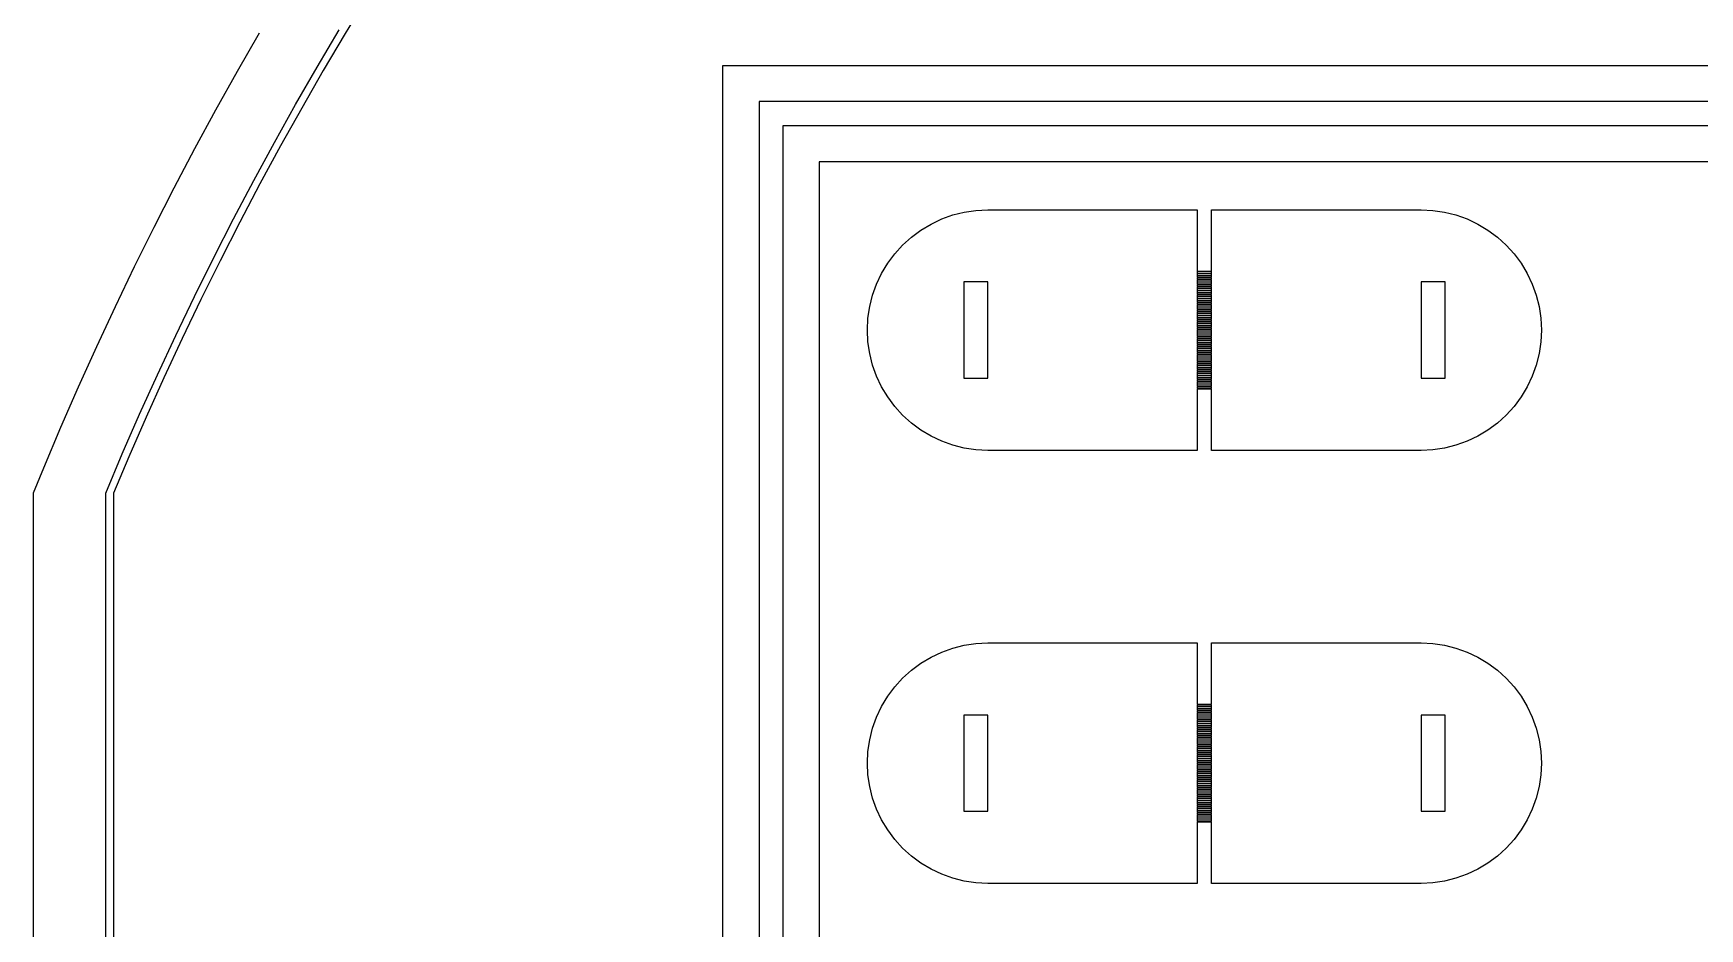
# Model space of a CAD drawing. Header units: metres. Extents: x -16 to 132, y -40 to 113.
# Drawn here: x -15.67 to 19.72, y 56.3 to 75.33 of the extents above; entities that cross this region are included whole.
import ezdxf

# ---------------------------------------------------------------- set-up
doc = ezdxf.new("R2010")
doc.units = ezdxf.units.M

msp = doc.modelspace()

# ---------------------------------------------------------------- linework, layer by layer
for p, q in [((-8.56737, 76.1185), (-9.04491, 75.3327)), ((-9.64235, 74.6167), (-9.17355, 75.4099)), ((-10.8735, 75.3343), (-11.3412, 74.5203)), ((-9.04491, 75.3327), (-9.51276, 74.5412)), ((-11.3412, 74.5203), (-11.799, 73.7007)), ((-10.1014, 73.8179), (-9.64235, 74.6167)), ((-9.51276, 74.5412), (-9.97086, 73.744)), ((-1.0226, -1.0226), (-1.0226, 74.6498)), ((-1.0226, 74.6498), (111.463, 74.6498)), ((-11.799, 73.7007), (-12.2466, 72.8754)), ((-10.5506, 73.0135), (-10.1014, 73.8179)), ((-9.97086, 73.744), (-10.4191, 72.9412)), ((110.696, 73.8828), (-0.25565, 73.8828)), ((-0.25565, 73.8828), (-0.25565, -0.25565)), ((0.25565, 0.25565), (0.25565, 73.3715)), ((0.25565, 73.3715), (110.185, 73.3715)), ((-10.9898, 72.2037), (-10.5506, 73.0135)), ((-10.4191, 72.9412), (-10.8575, 72.133)), ((-12.2466, 72.8754), (-12.684, 72.0448)), ((109.418, 72.6046), (1.0226, 72.6046)), ((1.0226, 72.6046), (1.0226, 1.0226)), ((-12.684, 72.0448), (-13.1112, 71.2089)), ((-11.4191, 71.3885), (-10.9898, 72.2037)), ((-10.8575, 72.133), (-11.286, 71.3195)), ((3.85959, 71.4719), (4.10295, 71.5329)), ((4.10295, 71.5329), (4.35112, 71.5697)), ((4.35112, 71.5697), (4.6017, 71.582)), ((4.6017, 71.582), (9.05, 71.582)), ((9.05, 71.582), (9.05, 70.2782)), ((9.35678, 70.2782), (9.35678, 71.582)), ((9.35678, 71.582), (13.8051, 71.582)), ((13.8051, 71.582), (14.0557, 71.5697)), ((14.0557, 71.5697), (14.3038, 71.5329)), ((14.3038, 71.5329), (14.5472, 71.4719)), ((-13.1112, 71.2089), (-13.5282, 70.3677)), ((-11.8384, 70.5682), (-11.4191, 71.3885)), ((-11.286, 71.3195), (-11.7044, 70.5007)), ((2.97989, 71.0017), (3.18138, 71.1511)), ((3.18138, 71.1511), (3.39658, 71.2801)), ((3.39658, 71.2801), (3.62338, 71.3874)), ((3.62338, 71.3874), (3.85959, 71.4719)), ((14.5472, 71.4719), (14.7834, 71.3874)), ((14.7834, 71.3874), (15.0102, 71.2801)), ((15.0102, 71.2801), (15.2254, 71.1511)), ((15.2254, 71.1511), (15.4269, 71.0017)), ((2.62549, 70.6473), (2.79398, 70.8332)), ((2.79398, 70.8332), (2.97989, 71.0017)), ((15.4269, 71.0017), (15.6128, 70.8332)), ((15.6128, 70.8332), (15.7813, 70.6473)), ((-12.2476, 69.7427), (-11.8384, 70.5682)), ((-11.7044, 70.5007), (-12.1128, 69.6769)), ((2.34708, 70.2306), (2.47606, 70.4458)), ((2.47606, 70.4458), (2.62549, 70.6473)), ((15.7813, 70.6473), (15.9307, 70.4458)), ((15.9307, 70.4458), (16.0597, 70.2306)), ((-13.5282, 70.3677), (-13.9348, 69.5216)), ((2.23981, 70.0038), (2.34708, 70.2306)), ((9.05, 70.2782), (9.35678, 70.2782)), ((9.35678, 70.2679), (9.05, 70.2679)), ((9.05, 70.2679), (9.05, 70.2373)), ((9.05, 70.2373), (9.35678, 70.2373)), ((9.35678, 70.227), (9.05, 70.227)), ((9.05, 70.227), (9.05, 70.1964)), ((9.05, 70.1964), (9.35678, 70.1964)), ((9.35678, 70.1861), (9.05, 70.1861)), ((9.05, 70.1861), (9.05, 70.1555)), ((9.05, 70.1555), (9.35678, 70.1555)), ((9.35678, 70.1452), (9.05, 70.1452)), ((9.05, 70.1452), (9.05, 70.1145)), ((9.05, 70.1145), (9.35678, 70.1145)), ((9.35678, 70.1043), (9.05, 70.1043)), ((9.05, 70.1043), (9.05, 70.0737)), ((9.35678, 70.2373), (9.35678, 70.2679)), ((9.35678, 70.1964), (9.35678, 70.227)), ((9.35678, 70.1555), (9.35678, 70.1861)), ((9.35678, 70.1145), (9.35678, 70.1452)), ((9.35678, 70.0737), (9.35678, 70.1043)), ((16.0597, 70.2306), (16.167, 70.0038)), ((-12.6466, 68.9123), (-12.2476, 69.7427)), ((2.09433, 69.5242), (2.15527, 69.7676)), ((2.15527, 69.7676), (2.23981, 70.0038)), ((4.6017, 70.0481), (4.09039, 70.0481)), ((4.09039, 70.0481), (4.09039, 68.0029)), ((4.6017, 68.0029), (4.6017, 70.0481)), ((9.05, 70.0737), (9.35678, 70.0737)), ((9.35678, 70.0634), (9.05, 70.0634)), ((9.05, 70.0634), (9.05, 70.0327)), ((9.05, 70.0327), (9.35678, 70.0327)), ((9.35678, 70.0225), (9.05, 70.0225)), ((9.05, 70.0225), (9.05, 69.9918)), ((9.05, 69.9918), (9.35678, 69.9918)), ((9.35678, 69.9816), (9.05, 69.9816)), ((9.05, 69.9816), (9.05, 69.9509)), ((9.05, 69.9509), (9.35678, 69.9509)), ((9.35678, 69.9407), (9.05, 69.9407)), ((9.05, 69.9407), (9.05, 69.91)), ((9.05, 69.91), (9.35678, 69.91)), ((9.35678, 69.8998), (9.05, 69.8998)), ((9.05, 69.8998), (9.05, 69.8691)), ((9.05, 69.8691), (9.35678, 69.8691)), ((9.35678, 69.8589), (9.05, 69.8589)), ((9.05, 69.8589), (9.05, 69.8282)), ((9.05, 69.8282), (9.35678, 69.8282)), ((9.35678, 69.818), (9.05, 69.818)), ((9.05, 69.818), (9.05, 69.7873)), ((9.05, 69.7873), (9.35678, 69.7873)), ((9.35678, 69.7771), (9.05, 69.7771)), ((9.05, 69.7771), (9.05, 69.7464)), ((9.05, 69.7464), (9.35678, 69.7464)), ((9.35678, 69.7362), (9.05, 69.7362)), ((9.05, 69.7362), (9.05, 69.7055)), ((9.35678, 70.0327), (9.35678, 70.0634)), ((9.35678, 69.9918), (9.35678, 70.0225)), ((9.35678, 69.9509), (9.35678, 69.9816)), ((9.35678, 69.91), (9.35678, 69.9407)), ((9.35678, 69.8691), (9.35678, 69.8998)), ((9.35678, 69.8282), (9.35678, 69.8589)), ((9.35678, 69.7873), (9.35678, 69.818)), ((9.35678, 69.7464), (9.35678, 69.7771)), ((9.35678, 69.7055), (9.35678, 69.7362)), ((14.3164, 70.0481), (13.8051, 70.0481)), ((13.8051, 70.0481), (13.8051, 68.0029)), ((14.3164, 68.0029), (14.3164, 70.0481)), ((16.167, 70.0038), (16.2515, 69.7676)), ((16.2515, 69.7676), (16.3125, 69.5242)), ((-13.9348, 69.5216), (-14.3309, 68.6705)), ((-12.1128, 69.6769), (-12.511, 68.8482)), ((2.05751, 69.2761), (2.09433, 69.5242)), ((9.05, 69.7055), (9.35678, 69.7055)), ((9.35678, 69.6953), (9.05, 69.6953)), ((9.05, 69.6953), (9.05, 69.6646)), ((9.05, 69.6646), (9.35678, 69.6646)), ((9.35678, 69.6544), (9.05, 69.6544)), ((9.05, 69.6544), (9.05, 69.6237)), ((9.05, 69.6237), (9.35678, 69.6237)), ((9.35678, 69.6135), (9.05, 69.6135)), ((9.05, 69.6135), (9.05, 69.5828)), ((9.05, 69.5828), (9.35678, 69.5828)), ((9.35678, 69.5726), (9.05, 69.5726)), ((9.05, 69.5726), (9.05, 69.5419)), ((9.05, 69.5419), (9.35678, 69.5419)), ((9.35678, 69.5317), (9.05, 69.5317)), ((9.05, 69.5317), (9.05, 69.501)), ((9.05, 69.501), (9.35678, 69.501)), ((9.35678, 69.4908), (9.05, 69.4908)), ((9.05, 69.4908), (9.05, 69.4601)), ((9.05, 69.4601), (9.35678, 69.4601)), ((9.35678, 69.4499), (9.05, 69.4499)), ((9.05, 69.4499), (9.05, 69.4192)), ((9.05, 69.4192), (9.35678, 69.4192)), ((9.35678, 69.409), (9.05, 69.409)), ((9.05, 69.409), (9.05, 69.3783)), ((9.05, 69.3783), (9.35678, 69.3783)), ((9.35678, 69.6646), (9.35678, 69.6953)), ((9.35678, 69.6237), (9.35678, 69.6544)), ((9.35678, 69.5828), (9.35678, 69.6135)), ((9.35678, 69.5419), (9.35678, 69.5726)), ((9.35678, 69.501), (9.35678, 69.5317)), ((9.35678, 69.4601), (9.35678, 69.4908)), ((9.35678, 69.4192), (9.35678, 69.4499)), ((9.35678, 69.3783), (9.35678, 69.409)), ((16.3125, 69.5242), (16.3493, 69.2761)), ((2.0452, 69.0255), (2.05751, 69.2761)), ((2.05751, 68.7749), (2.0452, 69.0255)), ((9.35678, 69.3681), (9.05, 69.3681)), ((9.05, 69.3681), (9.05, 69.3374)), ((9.05, 69.3374), (9.35678, 69.3374)), ((9.35678, 69.3272), (9.05, 69.3272)), ((9.05, 69.3272), (9.05, 69.2965)), ((9.05, 69.2965), (9.35678, 69.2965)), ((9.35678, 69.2862), (9.05, 69.2862)), ((9.05, 69.2862), (9.05, 69.2556)), ((9.05, 69.2556), (9.35678, 69.2556)), ((9.35678, 69.2453), (9.05, 69.2453)), ((9.05, 69.2453), (9.05, 69.2147)), ((9.05, 69.2147), (9.35678, 69.2147)), ((9.35678, 69.2044), (9.05, 69.2044)), ((9.05, 69.2044), (9.05, 69.1738)), ((9.05, 69.1738), (9.35678, 69.1738)), ((9.35678, 69.1635), (9.05, 69.1635)), ((9.05, 69.1635), (9.05, 69.1329)), ((9.05, 69.1329), (9.35678, 69.1329)), ((9.35678, 69.1226), (9.05, 69.1226)), ((9.05, 69.1226), (9.05, 69.0919)), ((9.05, 69.0919), (9.35678, 69.0919)), ((9.35678, 69.0817), (9.05, 69.0817)), ((9.05, 69.0817), (9.05, 69.0511)), ((9.05, 69.0511), (9.35678, 69.0511)), ((9.35678, 69.0408), (9.05, 69.0408)), ((9.05, 69.0408), (9.05, 69.0101)), ((9.35678, 69.3374), (9.35678, 69.3681)), ((9.35678, 69.2965), (9.35678, 69.3272)), ((9.35678, 69.2556), (9.35678, 69.2862)), ((9.35678, 69.2147), (9.35678, 69.2453)), ((9.35678, 69.1738), (9.35678, 69.2044)), ((9.35678, 69.1329), (9.35678, 69.1635)), ((9.35678, 69.0919), (9.35678, 69.1226)), ((9.35678, 69.0511), (9.35678, 69.0817)), ((9.35678, 69.0101), (9.35678, 69.0408)), ((16.3493, 69.2761), (16.3616, 69.0255)), ((16.3616, 69.0255), (16.3493, 68.7749)), ((-14.3309, 68.6705), (-14.7166, 67.8146)), ((-13.0354, 68.077), (-12.6466, 68.9123)), ((-12.511, 68.8482), (-12.899, 68.0146)), ((2.09433, 68.5267), (2.05751, 68.7749)), ((9.05, 69.0101), (9.35678, 69.0101)), ((9.35678, 68.9999), (9.05, 68.9999)), ((9.05, 68.9999), (9.05, 68.9693)), ((9.05, 68.9693), (9.35678, 68.9693)), ((9.35678, 68.959), (9.05, 68.959)), ((9.05, 68.959), (9.05, 68.9284)), ((9.05, 68.9284), (9.35678, 68.9284)), ((9.35678, 68.9181), (9.05, 68.9181)), ((9.05, 68.9181), (9.05, 68.8875)), ((9.05, 68.8875), (9.35678, 68.8875)), ((9.35678, 68.8772), (9.05, 68.8772)), ((9.05, 68.8772), (9.05, 68.8465)), ((9.05, 68.8465), (9.35678, 68.8465)), ((9.35678, 68.8363), (9.05, 68.8363)), ((9.05, 68.8363), (9.05, 68.8056)), ((9.05, 68.8056), (9.35678, 68.8056)), ((9.35678, 68.7954), (9.05, 68.7954)), ((9.05, 68.7954), (9.05, 68.7647)), ((9.05, 68.7647), (9.35678, 68.7647)), ((9.35678, 68.7545), (9.05, 68.7545)), ((9.05, 68.7545), (9.05, 68.7238)), ((9.05, 68.7238), (9.35678, 68.7238)), ((9.35678, 68.7136), (9.05, 68.7136)), ((9.05, 68.7136), (9.05, 68.6829)), ((9.05, 68.6829), (9.35678, 68.6829)), ((9.35678, 68.6727), (9.05, 68.6727)), ((9.05, 68.6727), (9.05, 68.642)), ((9.35678, 68.9693), (9.35678, 68.9999)), ((9.35678, 68.9284), (9.35678, 68.959)), ((9.35678, 68.8875), (9.35678, 68.9181)), ((9.35678, 68.8465), (9.35678, 68.8772)), ((9.35678, 68.8056), (9.35678, 68.8363)), ((9.35678, 68.7647), (9.35678, 68.7954)), ((9.35678, 68.7238), (9.35678, 68.7545)), ((9.35678, 68.6829), (9.35678, 68.7136)), ((9.35678, 68.642), (9.35678, 68.6727)), ((16.3493, 68.7749), (16.3125, 68.5267)), ((2.15527, 68.2834), (2.09433, 68.5267)), ((9.05, 68.642), (9.35678, 68.642)), ((9.35678, 68.6318), (9.05, 68.6318)), ((9.05, 68.6318), (9.05, 68.6011)), ((9.05, 68.6011), (9.35678, 68.6011)), ((9.35678, 68.5909), (9.05, 68.5909)), ((9.05, 68.5909), (9.05, 68.5602)), ((9.05, 68.5602), (9.35678, 68.5602)), ((9.35678, 68.55), (9.05, 68.55)), ((9.05, 68.55), (9.05, 68.5193)), ((9.05, 68.5193), (9.35678, 68.5193)), ((9.35678, 68.5091), (9.05, 68.5091)), ((9.05, 68.5091), (9.05, 68.4784)), ((9.05, 68.4784), (9.35678, 68.4784)), ((9.35678, 68.4682), (9.05, 68.4682)), ((9.05, 68.4682), (9.05, 68.4375)), ((9.05, 68.4375), (9.35678, 68.4375)), ((9.35678, 68.4273), (9.05, 68.4273)), ((9.05, 68.4273), (9.05, 68.3966)), ((9.05, 68.3966), (9.35678, 68.3966)), ((9.35678, 68.3864), (9.05, 68.3864)), ((9.05, 68.3864), (9.05, 68.3557)), ((9.05, 68.3557), (9.35678, 68.3557)), ((9.35678, 68.3455), (9.05, 68.3455)), ((9.05, 68.3455), (9.05, 68.3148)), ((9.05, 68.3148), (9.35678, 68.3148)), ((9.35678, 68.6011), (9.35678, 68.6318)), ((9.35678, 68.5602), (9.35678, 68.5909)), ((9.35678, 68.5193), (9.35678, 68.55)), ((9.35678, 68.4784), (9.35678, 68.5091)), ((9.35678, 68.4375), (9.35678, 68.4682)), ((9.35678, 68.3966), (9.35678, 68.4273)), ((9.35678, 68.3557), (9.35678, 68.3864)), ((9.35678, 68.3148), (9.35678, 68.3455)), ((16.3125, 68.5267), (16.2515, 68.2834)), ((-13.4139, 67.2371), (-13.0354, 68.077)), ((-12.899, 68.0146), (-13.2767, 67.1763)), ((2.23981, 68.0472), (2.15527, 68.2834)), ((2.34708, 67.8204), (2.23981, 68.0472)), ((4.09039, 68.0029), (4.6017, 68.0029)), ((9.35678, 68.3046), (9.05, 68.3046)), ((9.05, 68.3046), (9.05, 68.2739)), ((9.05, 68.2739), (9.35678, 68.2739)), ((9.35678, 68.2637), (9.05, 68.2637)), ((9.05, 68.2637), (9.05, 68.233)), ((9.05, 68.233), (9.35678, 68.233)), ((9.35678, 68.2228), (9.05, 68.2228)), ((9.05, 68.2228), (9.05, 68.1921)), ((9.05, 68.1921), (9.35678, 68.1921)), ((9.35678, 68.1819), (9.05, 68.1819)), ((9.05, 68.1819), (9.05, 68.1512)), ((9.05, 68.1512), (9.35678, 68.1512)), ((9.35678, 68.141), (9.05, 68.141)), ((9.05, 68.141), (9.05, 68.1103)), ((9.05, 68.1103), (9.35678, 68.1103)), ((9.35678, 68.1), (9.05, 68.1)), ((9.05, 68.1), (9.05, 68.0694)), ((9.05, 68.0694), (9.35678, 68.0694)), ((9.35678, 68.0591), (9.05, 68.0591)), ((9.05, 68.0591), (9.05, 68.0285)), ((9.05, 68.0285), (9.35678, 68.0285)), ((9.35678, 68.0182), (9.05, 68.0182)), ((9.05, 68.0182), (9.05, 67.9875)), ((9.05, 67.9875), (9.35678, 67.9875)), ((9.35678, 67.9773), (9.05, 67.9773)), ((9.05, 67.9773), (9.05, 67.9467)), ((9.35678, 68.2739), (9.35678, 68.3046)), ((9.35678, 68.233), (9.35678, 68.2637)), ((9.35678, 68.1921), (9.35678, 68.2228)), ((9.35678, 68.1512), (9.35678, 68.1819)), ((9.35678, 68.1103), (9.35678, 68.141)), ((9.35678, 68.0694), (9.35678, 68.1)), ((9.35678, 68.0285), (9.35678, 68.0591)), ((9.35678, 67.9875), (9.35678, 68.0182)), ((9.35678, 67.9467), (9.35678, 67.9773)), ((13.8051, 68.0029), (14.3164, 68.0029)), ((16.167, 68.0472), (16.0597, 67.8204)), ((16.2515, 68.2834), (16.167, 68.0472)), ((-14.7166, 67.8146), (-15.0918, 66.954)), ((2.47606, 67.6052), (2.34708, 67.8204)), ((2.62549, 67.4037), (2.47606, 67.6052)), ((9.05, 67.9467), (9.35678, 67.9467)), ((9.35678, 67.9364), (9.05, 67.9364)), ((9.05, 67.9364), (9.05, 67.9058)), ((9.05, 67.9058), (9.35678, 67.9058)), ((9.35678, 67.8955), (9.05, 67.8955)), ((9.05, 67.8955), (9.05, 67.8649)), ((9.05, 67.8649), (9.35678, 67.8649)), ((9.35678, 67.8546), (9.05, 67.8546)), ((9.05, 67.8546), (9.05, 67.8239)), ((9.05, 67.8239), (9.35678, 67.8239)), ((9.35678, 67.8137), (9.05, 67.8137)), ((9.05, 67.8137), (9.05, 67.783)), ((9.05, 67.783), (9.35678, 67.783)), ((9.35678, 67.7728), (9.05, 67.7728)), ((9.05, 67.7728), (9.05, 66.469)), ((9.35678, 67.9058), (9.35678, 67.9364)), ((9.35678, 67.8649), (9.35678, 67.8955)), ((9.35678, 67.8239), (9.35678, 67.8546)), ((9.35678, 67.783), (9.35678, 67.8137)), ((9.35678, 66.469), (9.35678, 67.7728)), ((15.9307, 67.6052), (15.7813, 67.4037)), ((16.0597, 67.8204), (15.9307, 67.6052)), ((2.79398, 67.2178), (2.62549, 67.4037)), ((15.7813, 67.4037), (15.6128, 67.2178)), ((-15.0918, 66.954), (-15.4564, 66.0889)), ((-13.7821, 66.3925), (-13.4139, 67.2371)), ((-13.2767, 67.1763), (-13.6442, 66.3335)), ((2.97989, 67.0493), (2.79398, 67.2178)), ((3.18138, 66.8999), (2.97989, 67.0493)), ((3.39658, 66.7709), (3.18138, 66.8999)), ((15.2254, 66.8999), (15.0102, 66.7709)), ((15.4269, 67.0493), (15.2254, 66.8999)), ((15.6128, 67.2178), (15.4269, 67.0493)), ((3.62338, 66.6636), (3.39658, 66.7709)), ((3.85959, 66.5791), (3.62338, 66.6636)), ((4.10295, 66.5181), (3.85959, 66.5791)), ((14.5472, 66.5791), (14.3038, 66.5181)), ((14.7834, 66.6636), (14.5472, 66.5791)), ((15.0102, 66.7709), (14.7834, 66.6636)), ((-14.1315, 65.5633), (-13.7821, 66.3925)), ((-13.6442, 66.3335), (-13.9691, 65.5624)), ((4.35112, 66.4813), (4.10295, 66.5181)), ((4.6017, 66.469), (4.35112, 66.4813)), ((9.05, 66.469), (4.6017, 66.469)), ((13.8051, 66.469), (9.35678, 66.469)), ((14.0557, 66.4813), (13.8051, 66.469)), ((14.3038, 66.5181), (14.0557, 66.4813)), ((-15.4564, 66.0889), (-15.6717, 65.5599)), ((-15.6717, 65.5599), (-15.6717, 8.06726)), ((-14.1315, 8.06393), (-14.1315, 65.5633)), ((-13.9691, 65.5624), (-13.9691, 8.0648)), ((3.85959, 62.2685), (4.10295, 62.3295)), ((4.10295, 62.3295), (4.35112, 62.3663)), ((4.35112, 62.3663), (4.6017, 62.3786)), ((4.6017, 62.3786), (9.05, 62.3786)), ((9.05, 62.3786), (9.05, 61.0748)), ((9.35678, 61.0748), (9.35678, 62.3786)), ((9.35678, 62.3786), (13.8051, 62.3786)), ((13.8051, 62.3786), (14.0557, 62.3663)), ((14.0557, 62.3663), (14.3038, 62.3295)), ((14.3038, 62.3295), (14.5472, 62.2685)), ((2.97989, 61.7983), (3.18138, 61.9477)), ((3.18138, 61.9477), (3.39658, 62.0767)), ((3.39658, 62.0767), (3.62338, 62.184)), ((3.62338, 62.184), (3.85959, 62.2685)), ((14.5472, 62.2685), (14.7834, 62.184)), ((14.7834, 62.184), (15.0102, 62.0767)), ((15.0102, 62.0767), (15.2254, 61.9477)), ((15.2254, 61.9477), (15.4269, 61.7983)), ((2.62549, 61.4439), (2.79398, 61.6298)), ((2.79398, 61.6298), (2.97989, 61.7983)), ((15.4269, 61.7983), (15.6128, 61.6298)), ((15.6128, 61.6298), (15.7813, 61.4439)), ((2.34708, 61.0272), (2.47606, 61.2424)), ((2.47606, 61.2424), (2.62549, 61.4439)), ((15.7813, 61.4439), (15.9307, 61.2424)), ((15.9307, 61.2424), (16.0597, 61.0272)), ((2.23981, 60.8004), (2.34708, 61.0272)), ((9.05, 61.0748), (9.35678, 61.0748)), ((9.35678, 61.0645), (9.05, 61.0645)), ((9.05, 61.0645), (9.05, 61.0339)), ((9.05, 61.0339), (9.35678, 61.0339)), ((9.35678, 61.0236), (9.05, 61.0236)), ((9.05, 61.0236), (9.05, 60.993)), ((9.05, 60.993), (9.35678, 60.993)), ((9.35678, 60.9827), (9.05, 60.9827)), ((9.05, 60.9827), (9.05, 60.9521)), ((9.05, 60.9521), (9.35678, 60.9521)), ((9.35678, 60.9418), (9.05, 60.9418)), ((9.05, 60.9418), (9.05, 60.9111)), ((9.05, 60.9111), (9.35678, 60.9111)), ((9.35678, 60.9009), (9.05, 60.9009)), ((9.05, 60.9009), (9.05, 60.8703)), ((9.35678, 61.0339), (9.35678, 61.0645)), ((9.35678, 60.993), (9.35678, 61.0236)), ((9.35678, 60.9521), (9.35678, 60.9827)), ((9.35678, 60.9111), (9.35678, 60.9418)), ((9.35678, 60.8703), (9.35678, 60.9009)), ((16.0597, 61.0272), (16.167, 60.8004)), ((2.09433, 60.3208), (2.15527, 60.5642)), ((2.15527, 60.5642), (2.23981, 60.8004)), ((4.6017, 60.8447), (4.09039, 60.8447)), ((4.09039, 60.8447), (4.09039, 58.7995)), ((4.6017, 58.7995), (4.6017, 60.8447)), ((9.05, 60.8703), (9.35678, 60.8703)), ((9.35678, 60.86), (9.05, 60.86)), ((9.05, 60.86), (9.05, 60.8293)), ((9.05, 60.8293), (9.35678, 60.8293)), ((9.35678, 60.8191), (9.05, 60.8191)), ((9.05, 60.8191), (9.05, 60.7884)), ((9.05, 60.7884), (9.35678, 60.7884)), ((9.35678, 60.7782), (9.05, 60.7782)), ((9.05, 60.7782), (9.05, 60.7475)), ((9.05, 60.7475), (9.35678, 60.7475)), ((9.35678, 60.7373), (9.05, 60.7373)), ((9.05, 60.7373), (9.05, 60.7066)), ((9.05, 60.7066), (9.35678, 60.7066)), ((9.35678, 60.6964), (9.05, 60.6964)), ((9.05, 60.6964), (9.05, 60.6657)), ((9.05, 60.6657), (9.35678, 60.6657)), ((9.35678, 60.6555), (9.05, 60.6555)), ((9.05, 60.6555), (9.05, 60.6248)), ((9.05, 60.6248), (9.35678, 60.6248)), ((9.35678, 60.6146), (9.05, 60.6146)), ((9.05, 60.6146), (9.05, 60.5839)), ((9.05, 60.5839), (9.35678, 60.5839)), ((9.35678, 60.5737), (9.05, 60.5737)), ((9.05, 60.5737), (9.05, 60.543)), ((9.05, 60.543), (9.35678, 60.543)), ((9.35678, 60.5328), (9.05, 60.5328)), ((9.05, 60.5328), (9.05, 60.5021)), ((9.35678, 60.8293), (9.35678, 60.86)), ((9.35678, 60.7884), (9.35678, 60.8191)), ((9.35678, 60.7475), (9.35678, 60.7782)), ((9.35678, 60.7066), (9.35678, 60.7373)), ((9.35678, 60.6657), (9.35678, 60.6964)), ((9.35678, 60.6248), (9.35678, 60.6555)), ((9.35678, 60.5839), (9.35678, 60.6146)), ((9.35678, 60.543), (9.35678, 60.5737)), ((9.35678, 60.5021), (9.35678, 60.5328)), ((14.3164, 60.8447), (13.8051, 60.8447)), ((13.8051, 60.8447), (13.8051, 58.7995)), ((14.3164, 58.7995), (14.3164, 60.8447)), ((16.167, 60.8004), (16.2515, 60.5642)), ((16.2515, 60.5642), (16.3125, 60.3208)), ((2.05751, 60.0727), (2.09433, 60.3208)), ((9.05, 60.5021), (9.35678, 60.5021)), ((9.35678, 60.4919), (9.05, 60.4919)), ((9.05, 60.4919), (9.05, 60.4612)), ((9.05, 60.4612), (9.35678, 60.4612)), ((9.35678, 60.451), (9.05, 60.451)), ((9.05, 60.451), (9.05, 60.4203)), ((9.05, 60.4203), (9.35678, 60.4203)), ((9.35678, 60.4101), (9.05, 60.4101)), ((9.05, 60.4101), (9.05, 60.3794)), ((9.05, 60.3794), (9.35678, 60.3794)), ((9.35678, 60.3692), (9.05, 60.3692)), ((9.05, 60.3692), (9.05, 60.3385)), ((9.05, 60.3385), (9.35678, 60.3385)), ((9.35678, 60.3283), (9.05, 60.3283)), ((9.05, 60.3283), (9.05, 60.2976)), ((9.05, 60.2976), (9.35678, 60.2976)), ((9.35678, 60.2874), (9.05, 60.2874)), ((9.05, 60.2874), (9.05, 60.2567)), ((9.05, 60.2567), (9.35678, 60.2567)), ((9.35678, 60.2465), (9.05, 60.2465)), ((9.05, 60.2465), (9.05, 60.2158)), ((9.05, 60.2158), (9.35678, 60.2158)), ((9.35678, 60.2056), (9.05, 60.2056)), ((9.05, 60.2056), (9.05, 60.1749)), ((9.05, 60.1749), (9.35678, 60.1749)), ((9.35678, 60.4612), (9.35678, 60.4919)), ((9.35678, 60.4203), (9.35678, 60.451)), ((9.35678, 60.3794), (9.35678, 60.4101)), ((9.35678, 60.3385), (9.35678, 60.3692)), ((9.35678, 60.2976), (9.35678, 60.3283)), ((9.35678, 60.2567), (9.35678, 60.2874)), ((9.35678, 60.2158), (9.35678, 60.2465)), ((9.35678, 60.1749), (9.35678, 60.2056)), ((16.3125, 60.3208), (16.3493, 60.0727)), ((2.0452, 59.8221), (2.05751, 60.0727)), ((2.05751, 59.5715), (2.0452, 59.8221)), ((9.35678, 60.1647), (9.05, 60.1647)), ((9.05, 60.1647), (9.05, 60.134)), ((9.05, 60.134), (9.35678, 60.134)), ((9.35678, 60.1238), (9.05, 60.1238)), ((9.05, 60.1238), (9.05, 60.0931)), ((9.05, 60.0931), (9.35678, 60.0931)), ((9.35678, 60.0828), (9.05, 60.0828)), ((9.05, 60.0828), (9.05, 60.0522)), ((9.05, 60.0522), (9.35678, 60.0522)), ((9.35678, 60.0419), (9.05, 60.0419)), ((9.05, 60.0419), (9.05, 60.0113)), ((9.05, 60.0113), (9.35678, 60.0113)), ((9.35678, 60.001), (9.05, 60.001)), ((9.05, 60.001), (9.05, 59.9704)), ((9.05, 59.9704), (9.35678, 59.9704)), ((9.35678, 59.9601), (9.05, 59.9601)), ((9.05, 59.9601), (9.05, 59.9295)), ((9.05, 59.9295), (9.35678, 59.9295)), ((9.35678, 59.9192), (9.05, 59.9192)), ((9.05, 59.9192), (9.05, 59.8885)), ((9.05, 59.8885), (9.35678, 59.8885)), ((9.35678, 59.8783), (9.05, 59.8783)), ((9.05, 59.8783), (9.05, 59.8477)), ((9.05, 59.8477), (9.35678, 59.8477)), ((9.35678, 59.8374), (9.05, 59.8374)), ((9.05, 59.8374), (9.05, 59.8067)), ((9.35678, 60.134), (9.35678, 60.1647)), ((9.35678, 60.0931), (9.35678, 60.1238)), ((9.35678, 60.0522), (9.35678, 60.0828)), ((9.35678, 60.0113), (9.35678, 60.0419)), ((9.35678, 59.9704), (9.35678, 60.001)), ((9.35678, 59.9295), (9.35678, 59.9601)), ((9.35678, 59.8885), (9.35678, 59.9192)), ((9.35678, 59.8477), (9.35678, 59.8783)), ((9.35678, 59.8067), (9.35678, 59.8374)), ((16.3493, 60.0727), (16.3616, 59.8221)), ((16.3616, 59.8221), (16.3493, 59.5715)), ((2.09433, 59.3233), (2.05751, 59.5715)), ((9.05, 59.8067), (9.35678, 59.8067)), ((9.35678, 59.7965), (9.05, 59.7965)), ((9.05, 59.7965), (9.05, 59.7659)), ((9.05, 59.7659), (9.35678, 59.7659)), ((9.35678, 59.7556), (9.05, 59.7556)), ((9.05, 59.7556), (9.05, 59.725)), ((9.05, 59.725), (9.35678, 59.725)), ((9.35678, 59.7147), (9.05, 59.7147)), ((9.05, 59.7147), (9.05, 59.6841)), ((9.05, 59.6841), (9.35678, 59.6841)), ((9.35678, 59.6738), (9.05, 59.6738)), ((9.05, 59.6738), (9.05, 59.6431)), ((9.05, 59.6431), (9.35678, 59.6431)), ((9.35678, 59.6329), (9.05, 59.6329)), ((9.05, 59.6329), (9.05, 59.6022)), ((9.05, 59.6022), (9.35678, 59.6022)), ((9.35678, 59.592), (9.05, 59.592)), ((9.05, 59.592), (9.05, 59.5613)), ((9.05, 59.5613), (9.35678, 59.5613)), ((9.35678, 59.5511), (9.05, 59.5511)), ((9.05, 59.5511), (9.05, 59.5204)), ((9.05, 59.5204), (9.35678, 59.5204)), ((9.35678, 59.5102), (9.05, 59.5102)), ((9.05, 59.5102), (9.05, 59.4795)), ((9.05, 59.4795), (9.35678, 59.4795)), ((9.35678, 59.4693), (9.05, 59.4693)), ((9.05, 59.4693), (9.05, 59.4386)), ((9.35678, 59.7659), (9.35678, 59.7965)), ((9.35678, 59.725), (9.35678, 59.7556)), ((9.35678, 59.6841), (9.35678, 59.7147)), ((9.35678, 59.6431), (9.35678, 59.6738)), ((9.35678, 59.6022), (9.35678, 59.6329)), ((9.35678, 59.5613), (9.35678, 59.592)), ((9.35678, 59.5204), (9.35678, 59.5511)), ((9.35678, 59.4795), (9.35678, 59.5102)), ((9.35678, 59.4386), (9.35678, 59.4693)), ((16.3493, 59.5715), (16.3125, 59.3233)), ((2.15527, 59.08), (2.09433, 59.3233)), ((9.05, 59.4386), (9.35678, 59.4386)), ((9.35678, 59.4284), (9.05, 59.4284)), ((9.05, 59.4284), (9.05, 59.3977)), ((9.05, 59.3977), (9.35678, 59.3977)), ((9.35678, 59.3875), (9.05, 59.3875)), ((9.05, 59.3875), (9.05, 59.3568)), ((9.05, 59.3568), (9.35678, 59.3568)), ((9.35678, 59.3466), (9.05, 59.3466)), ((9.05, 59.3466), (9.05, 59.3159)), ((9.05, 59.3159), (9.35678, 59.3159)), ((9.35678, 59.3057), (9.05, 59.3057)), ((9.05, 59.3057), (9.05, 59.275)), ((9.05, 59.275), (9.35678, 59.275)), ((9.35678, 59.2648), (9.05, 59.2648)), ((9.05, 59.2648), (9.05, 59.2341)), ((9.05, 59.2341), (9.35678, 59.2341)), ((9.35678, 59.2239), (9.05, 59.2239)), ((9.05, 59.2239), (9.05, 59.1932)), ((9.05, 59.1932), (9.35678, 59.1932)), ((9.35678, 59.183), (9.05, 59.183)), ((9.05, 59.183), (9.05, 59.1523)), ((9.05, 59.1523), (9.35678, 59.1523)), ((9.35678, 59.1421), (9.05, 59.1421)), ((9.05, 59.1421), (9.05, 59.1114)), ((9.05, 59.1114), (9.35678, 59.1114)), ((9.35678, 59.3977), (9.35678, 59.4284)), ((9.35678, 59.3568), (9.35678, 59.3875)), ((9.35678, 59.3159), (9.35678, 59.3466)), ((9.35678, 59.275), (9.35678, 59.3057)), ((9.35678, 59.2341), (9.35678, 59.2648)), ((9.35678, 59.1932), (9.35678, 59.2239)), ((9.35678, 59.1523), (9.35678, 59.183)), ((9.35678, 59.1114), (9.35678, 59.1421)), ((16.3125, 59.3233), (16.2515, 59.08)), ((2.23981, 58.8438), (2.15527, 59.08)), ((2.34708, 58.617), (2.23981, 58.8438)), ((4.09039, 58.7995), (4.6017, 58.7995)), ((9.35678, 59.1012), (9.05, 59.1012)), ((9.05, 59.1012), (9.05, 59.0705)), ((9.05, 59.0705), (9.35678, 59.0705)), ((9.35678, 59.0603), (9.05, 59.0603)), ((9.05, 59.0603), (9.05, 59.0296)), ((9.05, 59.0296), (9.35678, 59.0296)), ((9.35678, 59.0194), (9.05, 59.0194)), ((9.05, 59.0194), (9.05, 58.9887)), ((9.05, 58.9887), (9.35678, 58.9887)), ((9.35678, 58.9785), (9.05, 58.9785)), ((9.05, 58.9785), (9.05, 58.9478)), ((9.05, 58.9478), (9.35678, 58.9478)), ((9.35678, 58.9375), (9.05, 58.9375)), ((9.05, 58.9375), (9.05, 58.9069)), ((9.05, 58.9069), (9.35678, 58.9069)), ((9.35678, 58.8966), (9.05, 58.8966)), ((9.05, 58.8966), (9.05, 58.866)), ((9.05, 58.866), (9.35678, 58.866)), ((9.35678, 58.8557), (9.05, 58.8557)), ((9.05, 58.8557), (9.05, 58.8251)), ((9.05, 58.8251), (9.35678, 58.8251)), ((9.35678, 58.8148), (9.05, 58.8148)), ((9.05, 58.8148), (9.05, 58.7841)), ((9.05, 58.7841), (9.35678, 58.7841)), ((9.35678, 58.7739), (9.05, 58.7739)), ((9.05, 58.7739), (9.05, 58.7433)), ((9.35678, 59.0705), (9.35678, 59.1012)), ((9.35678, 59.0296), (9.35678, 59.0603)), ((9.35678, 58.9887), (9.35678, 59.0194)), ((9.35678, 58.9478), (9.35678, 58.9785)), ((9.35678, 58.9069), (9.35678, 58.9375)), ((9.35678, 58.866), (9.35678, 58.8966)), ((9.35678, 58.8251), (9.35678, 58.8557)), ((9.35678, 58.7841), (9.35678, 58.8148)), ((9.35678, 58.7433), (9.35678, 58.7739)), ((13.8051, 58.7995), (14.3164, 58.7995)), ((16.167, 58.8438), (16.0597, 58.617)), ((16.2515, 59.08), (16.167, 58.8438)), ((2.47606, 58.4018), (2.34708, 58.617)), ((9.05, 58.7433), (9.35678, 58.7433)), ((9.35678, 58.733), (9.05, 58.733)), ((9.05, 58.733), (9.05, 58.7024)), ((9.05, 58.7024), (9.35678, 58.7024)), ((9.35678, 58.6921), (9.05, 58.6921)), ((9.05, 58.6921), (9.05, 58.6615)), ((9.05, 58.6615), (9.35678, 58.6615)), ((9.35678, 58.6512), (9.05, 58.6512)), ((9.05, 58.6512), (9.05, 58.6205)), ((9.05, 58.6205), (9.35678, 58.6205)), ((9.35678, 58.6103), (9.05, 58.6103)), ((9.05, 58.6103), (9.05, 58.5796)), ((9.05, 58.5796), (9.35678, 58.5796)), ((9.35678, 58.5694), (9.05, 58.5694)), ((9.05, 58.5694), (9.05, 57.2656)), ((9.35678, 58.7024), (9.35678, 58.733)), ((9.35678, 58.6615), (9.35678, 58.6921)), ((9.35678, 58.6205), (9.35678, 58.6512)), ((9.35678, 58.5796), (9.35678, 58.6103)), ((9.35678, 57.2656), (9.35678, 58.5694)), ((16.0597, 58.617), (15.9307, 58.4018)), ((2.62549, 58.2003), (2.47606, 58.4018)), ((2.79398, 58.0144), (2.62549, 58.2003)), ((15.7813, 58.2003), (15.6128, 58.0144)), ((15.9307, 58.4018), (15.7813, 58.2003)), ((2.97989, 57.8459), (2.79398, 58.0144)), ((3.18138, 57.6965), (2.97989, 57.8459)), ((3.39658, 57.5675), (3.18138, 57.6965)), ((15.2254, 57.6965), (15.0102, 57.5675)), ((15.4269, 57.8459), (15.2254, 57.6965)), ((15.6128, 58.0144), (15.4269, 57.8459)), ((3.62338, 57.4602), (3.39658, 57.5675)), ((3.85959, 57.3757), (3.62338, 57.4602)), ((4.10295, 57.3147), (3.85959, 57.3757)), ((14.5472, 57.3757), (14.3038, 57.3147)), ((14.7834, 57.4602), (14.5472, 57.3757)), ((15.0102, 57.5675), (14.7834, 57.4602)), ((4.35112, 57.2779), (4.10295, 57.3147)), ((4.6017, 57.2656), (4.35112, 57.2779)), ((9.05, 57.2656), (4.6017, 57.2656)), ((13.8051, 57.2656), (9.35678, 57.2656)), ((14.0557, 57.2779), (13.8051, 57.2656)), ((14.3038, 57.3147), (14.0557, 57.2779))]:
    msp.add_line(p, q)

doc.saveas('drawing.dxf')
